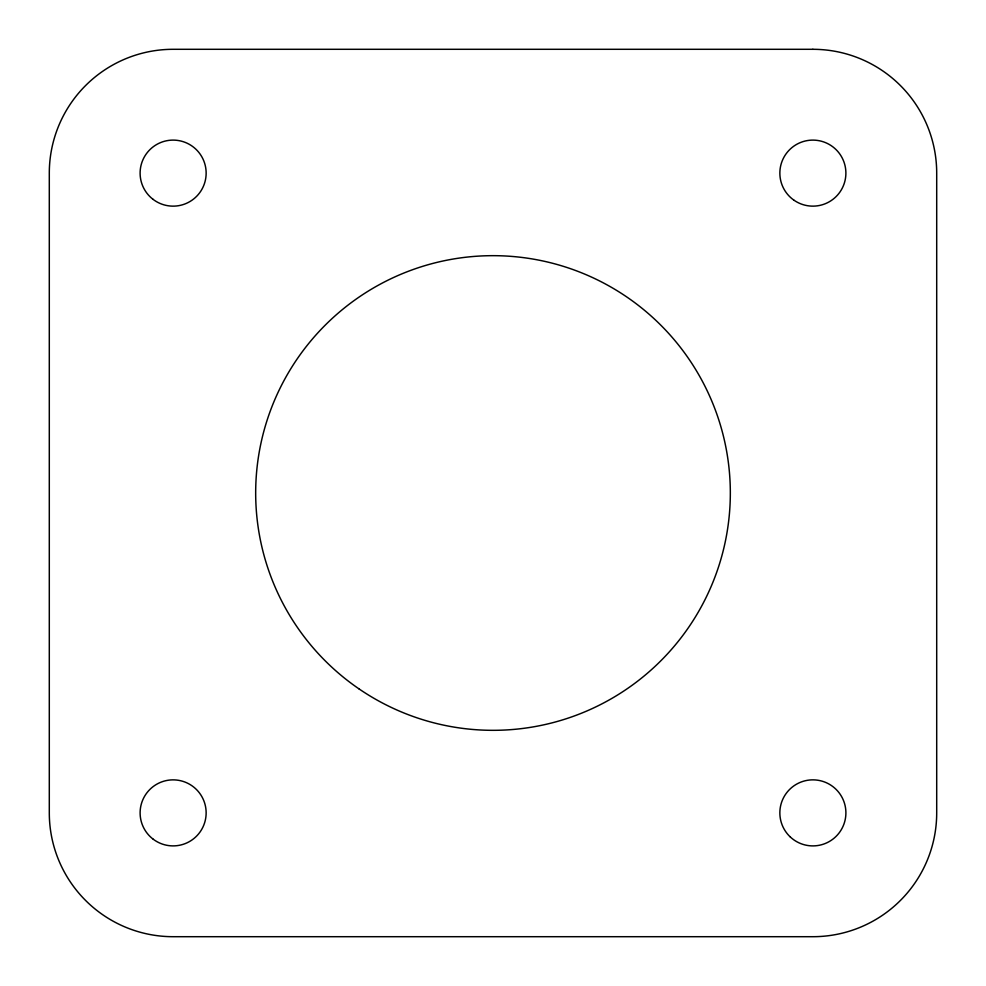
<?xml version="1.0" encoding="UTF-8"?>
<svg xmlns="http://www.w3.org/2000/svg" width="986" height="986" viewBox="0 0 986 986"><rect width="100%" height="100%" fill="white"/><g stroke="black" fill="none" stroke-linecap="round" stroke-linejoin="round"><path stroke-width="1.48" d="M812.871 49.3L173.129 49.3A123.829 123.829 0 0 0 49.3 173.129L49.3 812.871A123.829 123.829 0 0 0 173.129 936.7L812.871 936.7A123.829 123.829 0 0 0 936.7 812.871L936.7 173.129A123.829 123.829 0 0 0 812.871 49.3M359.027 688.894A237.33 237.33 0 0 0 729.64 511.081A237.33 237.33 0 0 0 390.333 279.026A237.33 237.33 0 0 0 359.027 688.894M152.879 199.209A33.019 33.019 0 0 0 205.84 177.616A33.019 33.019 0 0 0 160.656 142.551A33.019 33.019 0 0 0 152.879 199.209M793.705 200.01A33.019 33.019 0 0 0 845.741 176.272A33.019 33.019 0 0 0 799.178 143.081A33.019 33.019 0 0 0 793.705 200.01M153.286 839.271A33.019 33.019 0 0 0 205.901 816.864A33.019 33.019 0 0 0 160.188 782.502A33.019 33.019 0 0 0 153.286 839.271M790.341 837.015A33.019 33.019 0 0 0 845.051 820.315A33.019 33.019 0 0 0 803.233 781.294A33.019 33.019 0 0 0 790.341 837.015"/></g></svg>
